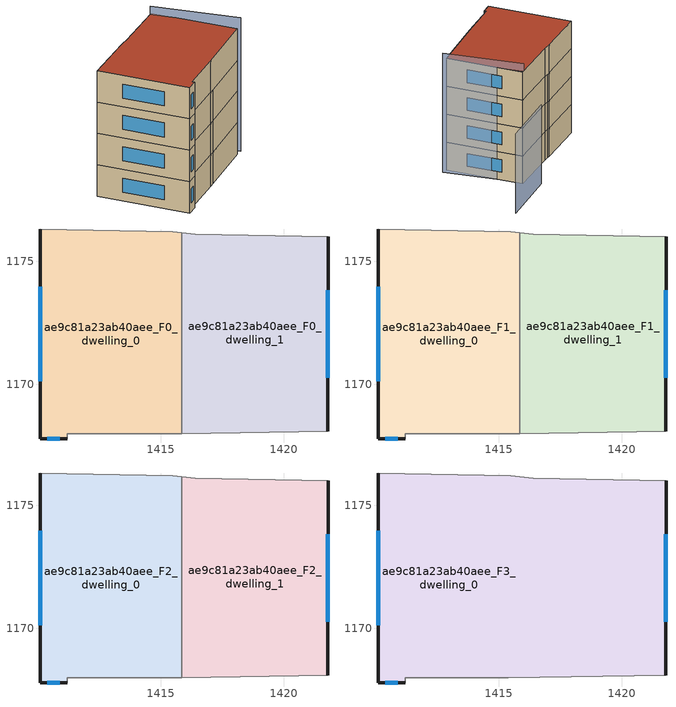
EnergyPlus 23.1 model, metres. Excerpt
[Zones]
ae9c81a23ab40aee_F0_dwelling_0
 floor ground (EU_floor_Construction): 1415.84,1176.15 1415.84,1167.99 1415.39,1167.99 1411.19,1167.99 1411.19,1167.79 1410.09,1167.79 1410.09,1176.29 1415.49,1176.19 z0
 wall outside (EU_wall_Construction): 1410.09,1176.29 1410.09,1167.79 1411.19,1167.79 z0:3
 wall adiabatic (EU_wall_Construction): 1415.84,1176.15 1415.49,1176.19 1410.09,1176.29 / 1411.19,1167.79 1411.19,1167.99 1415.39,1167.99 1415.84,1167.99 z0:3
 wall to ae9c81a23ab40aee_F0_dwelling_1 (EU_wall_Construction): 1415.84,1167.99 1415.84,1176.15 z0:3
 window (EU_Window_Construction): 1410.39,1167.79 1410.89,1167.79 / 1410.09,1173.95 1410.09,1170.13 z0.83:2.17
ae9c81a23ab40aee_F0_dwelling_1
 floor ground (EU_floor_Construction): 1421.8,1175.99 1421.8,1168.08 1415.84,1167.99 1415.84,1176.15 1416.4,1176.09 z0
 wall outside (EU_wall_Construction): 1421.8,1168.08 1421.8,1175.99 z0:3
 wall adiabatic (EU_wall_Construction): 1415.84,1167.99 1421.8,1168.08 / 1421.8,1175.99 1416.4,1176.09 1415.84,1176.15 z0:3
 window (EU_Window_Construction): 1421.8,1170.26 1421.8,1173.81 z0.83:2.17
ae9c81a23ab40aee_F1_dwelling_0
 floor to ae9c81a23ab40aee_F0_dwelling_0 (EU_floor_Construction): 1415.84,1176.15 1415.84,1167.99 1415.39,1167.99 1411.19,1167.99 1411.19,1167.79 1410.09,1167.79 1410.09,1176.29 1415.49,1176.19 z3
 wall outside (EU_wall_Construction): 1410.09,1176.29 1410.09,1167.79 1411.19,1167.79 z3:6
 wall adiabatic (EU_wall_Construction): 1415.84,1176.15 1415.49,1176.19 1410.09,1176.29 / 1411.19,1167.79 1411.19,1167.99 1415.39,1167.99 1415.84,1167.99 z3:6
 wall to ae9c81a23ab40aee_F1_dwelling_1 (EU_wall_Construction): 1415.84,1167.99 1415.84,1176.15 z3:6
 window (EU_Window_Construction): 1410.39,1167.79 1410.89,1167.79 / 1410.09,1173.95 1410.09,1170.13 z3.83:5.17
ae9c81a23ab40aee_F1_dwelling_1
 floor to ae9c81a23ab40aee_F0_dwelling_1 (EU_floor_Construction): 1421.8,1175.99 1421.8,1168.08 1415.84,1167.99 1415.84,1176.15 1416.4,1176.09 z3
 wall outside (EU_wall_Construction): 1421.8,1168.08 1421.8,1175.99 z3:6
 wall adiabatic (EU_wall_Construction): 1415.84,1167.99 1421.8,1168.08 / 1421.8,1175.99 1416.4,1176.09 1415.84,1176.15 z3:6
 window (EU_Window_Construction): 1421.8,1170.26 1421.8,1173.81 z3.83:5.17
ae9c81a23ab40aee_F2_dwelling_0
 floor to ae9c81a23ab40aee_F1_dwelling_0 (EU_floor_Construction): 1415.84,1176.15 1415.84,1167.99 1415.39,1167.99 1411.19,1167.99 1411.19,1167.79 1410.09,1167.79 1410.09,1176.29 1415.49,1176.19 z6
 wall outside (EU_wall_Construction): 1410.09,1176.29 1410.09,1167.79 1411.19,1167.79 z6:9
 wall adiabatic (EU_wall_Construction): 1415.84,1176.15 1415.49,1176.19 1410.09,1176.29 / 1411.19,1167.79 1411.19,1167.99 1415.39,1167.99 1415.84,1167.99 z6:9
 wall to ae9c81a23ab40aee_F2_dwelling_1 (EU_wall_Construction): 1415.84,1167.99 1415.84,1176.15 z6:9
 window (EU_Window_Construction): 1410.39,1167.79 1410.89,1167.79 / 1410.09,1173.95 1410.09,1170.13 z6.83:8.17
ae9c81a23ab40aee_F2_dwelling_1
 floor to ae9c81a23ab40aee_F1_dwelling_1 (EU_floor_Construction): 1421.8,1175.99 1421.8,1168.08 1415.84,1167.99 1415.84,1176.15 1416.4,1176.09 z6
 wall outside (EU_wall_Construction): 1421.8,1168.08 1421.8,1175.99 z6:9
 wall adiabatic (EU_wall_Construction): 1415.84,1167.99 1421.8,1168.08 / 1421.8,1175.99 1416.4,1176.09 1415.84,1176.15 z6:9
 window (EU_Window_Construction): 1421.8,1170.26 1421.8,1173.81 z6.83:8.17
ae9c81a23ab40aee_F3_dwelling_0
 floor to ae9c81a23ab40aee_F2_dwelling_0 (EU_floor_Construction): 1415.84,1176.15 1415.84,1167.99 1415.39,1167.99 1411.19,1167.99 1411.19,1167.79 1410.09,1167.79 1410.09,1176.29 1415.49,1176.19 z9
 floor to ae9c81a23ab40aee_F2_dwelling_1 (EU_floor_Construction): 1421.8,1175.99 1421.8,1168.08 1415.84,1167.99 1415.84,1176.15 1416.4,1176.09 z9
 wall outside (EU_wall_Construction): 1410.09,1176.29 1410.09,1167.79 1411.19,1167.79 / 1421.8,1168.08 1421.8,1175.99 z9:12
 wall adiabatic (EU_wall_Construction): 1411.19,1167.79 1411.19,1167.99 1415.39,1167.99 1421.8,1168.08 / 1421.8,1175.99 1416.4,1176.09 1415.49,1176.19 1410.09,1176.29 z9:12
 window (EU_Window_Construction): 1410.39,1167.79 1410.89,1167.79 / 1410.09,1173.95 1410.09,1170.13 / 1421.8,1170.26 1421.8,1173.81 z9.83:11.17
 roof outside (EU_roof_Construction): 1421.8,1168.08 1421.8,1175.99 1416.4,1176.09 1415.49,1176.19 1410.09,1176.29 1410.09,1167.79 1411.19,1167.79 1411.19,1167.99 1415.39,1167.99 z12
shading: 1422.39,1167.99 1421.55,1175.96 z0:12.8; 1427.7,1177.59 1421.1,1177.59 z0:8.5
[Building]
EU S2 Campaign: North Axis=0; Terrain=City; Solar Distribution=FullExterior
[Site:Location]
Lyon-Bron: Latitude=45.75; Longitude=5; Time Zone=1; Elevation=198
[SizingPeriod:WeatherFileDays]
AnnualSizingPeriod: Begin Month=1; Begin Day of Month=1; End Month=12; End Day of Month=31; Day of Week for Start Day=Monday; Use Weather File Daylight Saving Period=No; Use Weather File Rain and Snow Indicators=No
[MATERIAL]
EU_InternalMass_Material: Roughness=MediumRough; Thickness=0.1; Conductivity=1; Density=1800; Specific Heat=900; Thermal Absorptance=0.9; Solar Absorptance=0.7; Visible Absorptance=0.7
[MATERIAL:NOMASS] Roughness=MediumRough; Thermal Absorptance=0.9; Solar Absorptance=0.7; Visible Absorptance=0.7
Name | Thermal Resistance
EU_wall_NoMass | 0.87146
EU_roof_NoMass | 0.842276
EU_floor_NoMass | 0.496999
[WINDOWMATERIAL:SIMPLEGLAZINGSYSTEM]
EU_Window_SimpleGlazing: UFactor=2.2525; Solar Heat Gain Coefficient=0.76; Visible Transmittance=0.76
[CONSTRUCTION]
EU_wall_Construction: EU_wall_NoMass
EU_roof_Construction: EU_roof_NoMass
EU_floor_Construction: EU_floor_NoMass
EU_Window_Construction: EU_Window_SimpleGlazing
EU_InternalMass_Construction: EU_InternalMass_Material
[ZONE] Type=1; Multiplier=1; Ceiling Height=autocalculate; Floor Area=autocalculate; Part of Total Floor Area=Yes
Name | Volume
ae9c81a23ab40aee_F0_dwelling_0 | 143.088
ae9c81a23ab40aee_F1_dwelling_0; ae9c81a23ab40aee_F2_dwelling_0 | 143.089
ae9c81a23ab40aee_F3_dwelling_0 | 286.164
ae9c81a23ab40aee_F0_dwelling_1; ae9c81a23ab40aee_F1_dwelling_1; ae9c81a23ab40aee_F2_dwelling_1 | 143.075
[INTERNALMASS] Construction=EU_InternalMass_Construction
Name | Zone or ZoneList | Surface Area
ae9c81a23ab40aee_F0_dwelling_0_EU_InternalMass | ae9c81a23ab40aee_F0_dwelling_0 | 47.6941
ae9c81a23ab40aee_F0_dwelling_1_EU_InternalMass | ae9c81a23ab40aee_F0_dwelling_1 | 47.6935
ae9c81a23ab40aee_F1_dwelling_0_EU_InternalMass | ae9c81a23ab40aee_F1_dwelling_0 | 47.6941
ae9c81a23ab40aee_F1_dwelling_1_EU_InternalMass | ae9c81a23ab40aee_F1_dwelling_1 | 47.6935
ae9c81a23ab40aee_F2_dwelling_0_EU_InternalMass | ae9c81a23ab40aee_F2_dwelling_0 | 47.6941
ae9c81a23ab40aee_F2_dwelling_1_EU_InternalMass | ae9c81a23ab40aee_F2_dwelling_1 | 47.6935
ae9c81a23ab40aee_F3_dwelling_0_EU_InternalMass | ae9c81a23ab40aee_F3_dwelling_0 | 95.3883
[OTHEREQUIPMENT] Fuel Type=Electricity; Design Level Calculation Method=Watts/Area; Power per Zone Floor Area=1; Fraction Latent=0; Fraction Radiant=0; Fraction Lost=0; Carbon Dioxide Generation Rate=0; EndUse Subcategory=EU_Step8_InternalGains
Name | Zone or ZoneList or Space or SpaceList | Schedule
EU_Step8_InternalGain_ae9c81a23ab40aee_F0_dwelling_0_f000 | ae9c81a23ab40aee_F0_dwelling_0 | EU_Step8_GainSchedule_ae9c81a23ab40aee_F0_dwelling_0_f000
EU_Step8_InternalGain_ae9c81a23ab40aee_F0_dwelling_1_f000 | ae9c81a23ab40aee_F0_dwelling_1 | EU_Step8_GainSchedule_ae9c81a23ab40aee_F0_dwelling_1_f000
EU_Step8_InternalGain_ae9c81a23ab40aee_F1_dwelling_0_f000 | ae9c81a23ab40aee_F1_dwelling_0 | EU_Step8_GainSchedule_ae9c81a23ab40aee_F1_dwelling_0_f000
EU_Step8_InternalGain_ae9c81a23ab40aee_F1_dwelling_1_f000 | ae9c81a23ab40aee_F1_dwelling_1 | EU_Step8_GainSchedule_ae9c81a23ab40aee_F1_dwelling_1_f000
EU_Step8_InternalGain_ae9c81a23ab40aee_F2_dwelling_0_f000 | ae9c81a23ab40aee_F2_dwelling_0 | EU_Step8_GainSchedule_ae9c81a23ab40aee_F2_dwelling_0_f000
EU_Step8_InternalGain_ae9c81a23ab40aee_F2_dwelling_1_f000 | ae9c81a23ab40aee_F2_dwelling_1 | EU_Step8_GainSchedule_ae9c81a23ab40aee_F2_dwelling_1_f000
EU_Step8_InternalGain_ae9c81a23ab40aee_F3_dwelling_0_f000 | ae9c81a23ab40aee_F3_dwelling_0 | EU_Step8_GainSchedule_ae9c81a23ab40aee_F3_dwelling_0_f000
[ZONEVENTILATION:DESIGNFLOWRATE] Schedule=EU_AlwaysOn; Design Flow Rate Calculation Method=AirChanges/Hour; Air Changes per Hour=0.425; Ventilation Type=Natural; Fan Pressure Rise=0; Fan Total Efficiency=1; Constant Term Coefficient=1; Temperature Term Coefficient=0; Velocity Term Coefficient=0; Velocity Squared Term Coefficient=0; Minimum Indoor Temperature=-100; Maximum Indoor Temperature=100; Delta Temperature=-100; Minimum Outdoor Temperature=-100; Maximum Outdoor Temperature=100; Maximum Wind Speed=40
Name | Zone or ZoneList or Space or SpaceList
EU_ConstantAir_ae9c81a23ab40aee_F0_dwelling_0 | ae9c81a23ab40aee_F0_dwelling_0
EU_ConstantAir_ae9c81a23ab40aee_F0_dwelling_1 | ae9c81a23ab40aee_F0_dwelling_1
EU_ConstantAir_ae9c81a23ab40aee_F1_dwelling_0 | ae9c81a23ab40aee_F1_dwelling_0
EU_ConstantAir_ae9c81a23ab40aee_F1_dwelling_1 | ae9c81a23ab40aee_F1_dwelling_1
EU_ConstantAir_ae9c81a23ab40aee_F2_dwelling_0 | ae9c81a23ab40aee_F2_dwelling_0
EU_ConstantAir_ae9c81a23ab40aee_F2_dwelling_1 | ae9c81a23ab40aee_F2_dwelling_1
EU_ConstantAir_ae9c81a23ab40aee_F3_dwelling_0 | ae9c81a23ab40aee_F3_dwelling_0
[HVACTEMPLATE:THERMOSTAT] Constant Heating Setpoint=20; Constant Cooling Setpoint=50
EU_HeatOnly_ae9c81a23ab40aee_F0_dwelling_0; EU_HeatOnly_ae9c81a23ab40aee_F0_dwelling_1; EU_HeatOnly_ae9c81a23ab40aee_F1_dwelling_0; EU_HeatOnly_ae9c81a23ab40aee_F1_dwelling_1; EU_HeatOnly_ae9c81a23ab40aee_F2_dwelling_0; EU_HeatOnly_ae9c81a23ab40aee_F2_dwelling_1; EU_HeatOnly_ae9c81a23ab40aee_F3_dwelling_0
[HVACTEMPLATE:ZONE:IDEALLOADSAIRSYSTEM] System Availability Schedule=EU_AlwaysOn; Maximum Heating Supply Air Temperature=50; Minimum Cooling Supply Air Temperature=13; Maximum Heating Supply Air Humidity Ratio=0.0156; Minimum Cooling Supply Air Humidity Ratio=0.0077; Heating Limit=NoLimit; Cooling Limit=NoLimit; Heating Availability Schedule=EU_AlwaysOn; Cooling Availability Schedule=EU_CoolingOff; Dehumidification Control Type=ConstantSensibleHeatRatio; Cooling Sensible Heat Ratio=0.7; Dehumidification Setpoint=60; Humidification Control Type=None; Humidification Setpoint=30; Outdoor Air Method=None; Outdoor Air Flow Rate per Person=0.00944; Outdoor Air Flow Rate per Zone Floor Area=0; Outdoor Air Flow Rate per Zone=0; Demand Controlled Ventilation Type=None; Outdoor Air Economizer Type=NoEconomizer; Heat Recovery Type=None; Sensible Heat Recovery Effectiveness=0.7; Latent Heat Recovery Effectiveness=0.65
Name | Template Thermostat
ae9c81a23ab40aee_F0_dwelling_0 | EU_HeatOnly_ae9c81a23ab40aee_F0_dwelling_0
ae9c81a23ab40aee_F0_dwelling_1 | EU_HeatOnly_ae9c81a23ab40aee_F0_dwelling_1
ae9c81a23ab40aee_F1_dwelling_0 | EU_HeatOnly_ae9c81a23ab40aee_F1_dwelling_0
ae9c81a23ab40aee_F1_dwelling_1 | EU_HeatOnly_ae9c81a23ab40aee_F1_dwelling_1
ae9c81a23ab40aee_F2_dwelling_0 | EU_HeatOnly_ae9c81a23ab40aee_F2_dwelling_0
ae9c81a23ab40aee_F2_dwelling_1 | EU_HeatOnly_ae9c81a23ab40aee_F2_dwelling_1
ae9c81a23ab40aee_F3_dwelling_0 | EU_HeatOnly_ae9c81a23ab40aee_F3_dwelling_0
[SIZING:ZONE] Zone Cooling Design Supply Air Temperature Input Method=SupplyAirTemperature; Zone Cooling Design Supply Air Temperature=13; Zone Heating Design Supply Air Temperature Input Method=SupplyAirTemperature; Zone Heating Design Supply Air Temperature=50; Zone Cooling Design Supply Air Humidity Ratio=0.008; Zone Heating Design Supply Air Humidity Ratio=0.008; Cooling Design Air Flow Method=DesignDay; Cooling Design Air Flow Rate=0; Cooling Minimum Air Flow per Zone Floor Area=0.000762; Cooling Minimum Air Flow=0; Cooling Minimum Air Flow Fraction=0.2; Heating Design Air Flow Method=DesignDay; Heating Design Air Flow Rate=0; Heating Maximum Air Flow per Zone Floor Area=0.002032; Heating Maximum Air Flow=0.141576; Heating Maximum Air Flow Fraction=0.3; Account for Dedicated Outdoor Air System=No; Dedicated Outdoor Air System Control Strategy=NeutralSupplyAir; Dedicated Outdoor Air Low Setpoint Temperature for Design=autosize; Dedicated Outdoor Air High Setpoint Temperature for Design=autosize; Zone Load Sizing Method=Sensible Load Only No Latent Load; Zone Latent Cooling Design Supply Air Humidity Ratio Input Method=HumidityRatioDifference; Zone Cooling Design Supply Air Humidity Ratio Difference=0.005; Zone Latent Heating Design Supply Air Humidity Ratio Input Method=HumidityRatioDifference; Zone Humidification Design Supply Air Humidity Ratio Difference=0.005
ae9c81a23ab40aee_F0_dwelling_0; ae9c81a23ab40aee_F0_dwelling_1; ae9c81a23ab40aee_F1_dwelling_0; ae9c81a23ab40aee_F1_dwelling_1; ae9c81a23ab40aee_F2_dwelling_0; ae9c81a23ab40aee_F2_dwelling_1; ae9c81a23ab40aee_F3_dwelling_0
[SCHEDULE:CONSTANT]
Name | Hourly Value
EU_AlwaysOn | 1
EU_CoolingOff | 0
[SCHEDULE:FILE] Column Number=1; Rows to Skip at Top=0; Number of Hours of Data=8760; Column Separator=Comma; Interpolate to Timestep=No; Minutes per Item=60; Adjust Schedule for Daylight Savings=Yes
Name | File
EU_Step8_GainSchedule_ae9c81a23ab40aee_F0_dwelling_0_f000 | ../../schedules/ae9c81a23ab40aee/ae9c81a23ab40aee_F0_dwelling_0_f000_gain.csv
EU_Step8_GainSchedule_ae9c81a23ab40aee_F0_dwelling_1_f000 | ../../schedules/ae9c81a23ab40aee/ae9c81a23ab40aee_F0_dwelling_1_f000_gain.csv
EU_Step8_GainSchedule_ae9c81a23ab40aee_F1_dwelling_0_f000 | ../../schedules/ae9c81a23ab40aee/ae9c81a23ab40aee_F1_dwelling_0_f000_gain.csv
EU_Step8_GainSchedule_ae9c81a23ab40aee_F1_dwelling_1_f000 | ../../schedules/ae9c81a23ab40aee/ae9c81a23ab40aee_F1_dwelling_1_f000_gain.csv
EU_Step8_GainSchedule_ae9c81a23ab40aee_F2_dwelling_0_f000 | ../../schedules/ae9c81a23ab40aee/ae9c81a23ab40aee_F2_dwelling_0_f000_gain.csv
EU_Step8_GainSchedule_ae9c81a23ab40aee_F2_dwelling_1_f000 | ../../schedules/ae9c81a23ab40aee/ae9c81a23ab40aee_F2_dwelling_1_f000_gain.csv
EU_Step8_GainSchedule_ae9c81a23ab40aee_F3_dwelling_0_f000 | ../../schedules/ae9c81a23ab40aee/ae9c81a23ab40aee_F3_dwelling_0_f000_gain.csv
